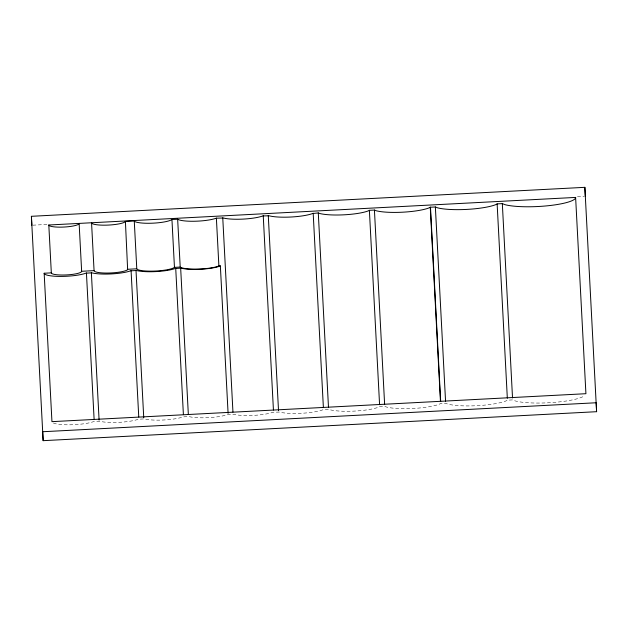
<?xml version="1.0" encoding="UTF-8"?>
<svg xmlns="http://www.w3.org/2000/svg" width="628" height="628" viewBox="0 0 628 628"><rect width="100%" height="100%" fill="white"/><g stroke="black" fill="none" stroke-linecap="round" stroke-linejoin="round"><path stroke-width="0.47" stroke-dasharray="3.14 2.35" d="M32.813 225.185L47.508 224.416M577.462 196.674L584.315 196.313M53.364 423.013A22.349 4.192 -3 0 0 72.526 424.748A22.349 4.192 -3 0 0 93.705 421.561L99.687 421.247A22.349 4.192 -3 0 0 138.348 419.221L144.33 418.907A22.349 4.192 -3 0 0 182.991 416.89L188.973 416.576A22.349 4.192 -3 0 0 227.634 414.551L233.679 414.276A22.789 4.27 -3 0 0 273.094 412.211L279.507 412.086A25.034 4.694 -3 0 0 322.816 409.817L328.585 409.205L329.936 409.739A28.111 5.267 -3 0 0 378.558 407.187L379.681 406.606L384.729 406.347L386.416 407.007A30.505 5.715 -3 0 0 439.168 404.244L440.566 403.521L445.66 403.255L447.756 404.079A33.527 6.28 -3 0 0 505.744 401.041L507.432 400.169L512.629 399.895L515.329 400.954A37.97 7.112 -3 0 0 553.292 402.47A37.97 7.112 -3 0 0 584.715 395.609"/><path stroke-width="0.94" d="M125.404 221.394L125.129 221.825A17.082 3.203 -3 0 1 106.54 225.146A17.082 3.203 -3 0 1 91.555 222.759L94.067 270.629A17.082 3.203 -3 0 0 109.052 273.023A17.082 3.203 -3 0 0 127.641 269.702L125.404 221.394L134.266 220.93L134.659 221.441A19.327 3.619 -3 0 0 153.436 223.144A19.327 3.619 -3 0 0 171.946 219.486L177.708 219.266A20.983 3.933 -3 0 0 195.355 221.229A20.983 3.933 -3 0 0 216.15 218.206L223.38 217.994A22.789 4.27 -3 0 0 262.794 215.93L269.208 215.804A25.034 4.694 -3 0 0 312.516 213.536L318.286 212.923L319.636 213.457A28.111 5.267 -3 0 0 368.259 210.906L369.382 210.325L374.429 210.066L376.117 210.725A30.505 5.715 -3 0 0 428.869 207.962L430.266 207.24L435.361 206.973L437.457 207.797A33.527 6.28 -3 0 0 495.445 204.759L497.133 203.888L502.329 203.613L505.03 204.673A37.97 7.112 -3 0 0 547.844 205.756A37.97 7.112 -3 0 0 575.617 197.42L585.916 393.701L51.951 421.647L44.164 273.243L51.323 272.866A15.182 2.842 -3 0 0 66.623 274.915A15.182 2.842 -3 0 0 81.64 271.28L94.067 270.629M228.09 413.31L220.357 265.88L219.847 266.139A22.349 4.192 -3 0 1 181.186 268.164L175.204 268.478A22.349 4.192 -3 0 1 136.543 270.503L130.561 270.817A22.349 4.192 -3 0 1 91.9 272.842L85.918 273.156A22.349 4.192 -3 0 1 60.9 276.414A22.349 4.192 -3 0 1 44.164 273.243M220.357 265.88L218.662 266.076A20.983 3.933 -3 0 1 197.867 269.098A20.983 3.933 -3 0 1 180.22 267.136L177.646 219.188M31.4 216.307L584.856 187.332L596.6 411.693L43.144 440.668L31.4 216.307L31.84 225.24M51.323 272.866L48.811 224.997L575.617 197.42M127.916 269.271L136.778 268.808L137.171 269.31A19.327 3.619 -3 0 0 155.948 271.013A19.327 3.619 -3 0 0 174.458 267.363L180.157 267.065M502.329 203.613L512.527 397.948M497.133 203.888L507.33 398.215M435.361 206.973L445.558 401.308M430.486 207.232L440.683 401.559M430.266 207.24L440.464 401.567M374.429 210.066L384.626 404.393M369.382 210.325L379.579 404.66M318.286 212.923L328.483 407.25M313.184 213.19L323.381 407.517M268.274 215.443L278.526 410.743M263.234 215.702L273.431 410.029M222.752 217.751L232.949 412.078M216.377 218.081L218.889 265.958M180.652 267.96L188.337 414.409M175.714 268.219L183.4 414.668M171.946 219.486L174.458 267.363M134.266 220.93L136.778 268.808M136.009 270.291L143.741 417.73M131.071 270.55L138.757 417.008M91.366 272.631L99.098 420.061M86.428 272.89L94.114 419.347M81.64 271.28L79.128 223.403A15.182 2.842 -3 0 1 64.111 227.038A15.182 2.842 -3 0 1 48.811 224.997M596.6 411.693L596.16 402.76L42.704 431.734L43.144 440.668M584.856 187.332L585.296 196.266"/></g></svg>
